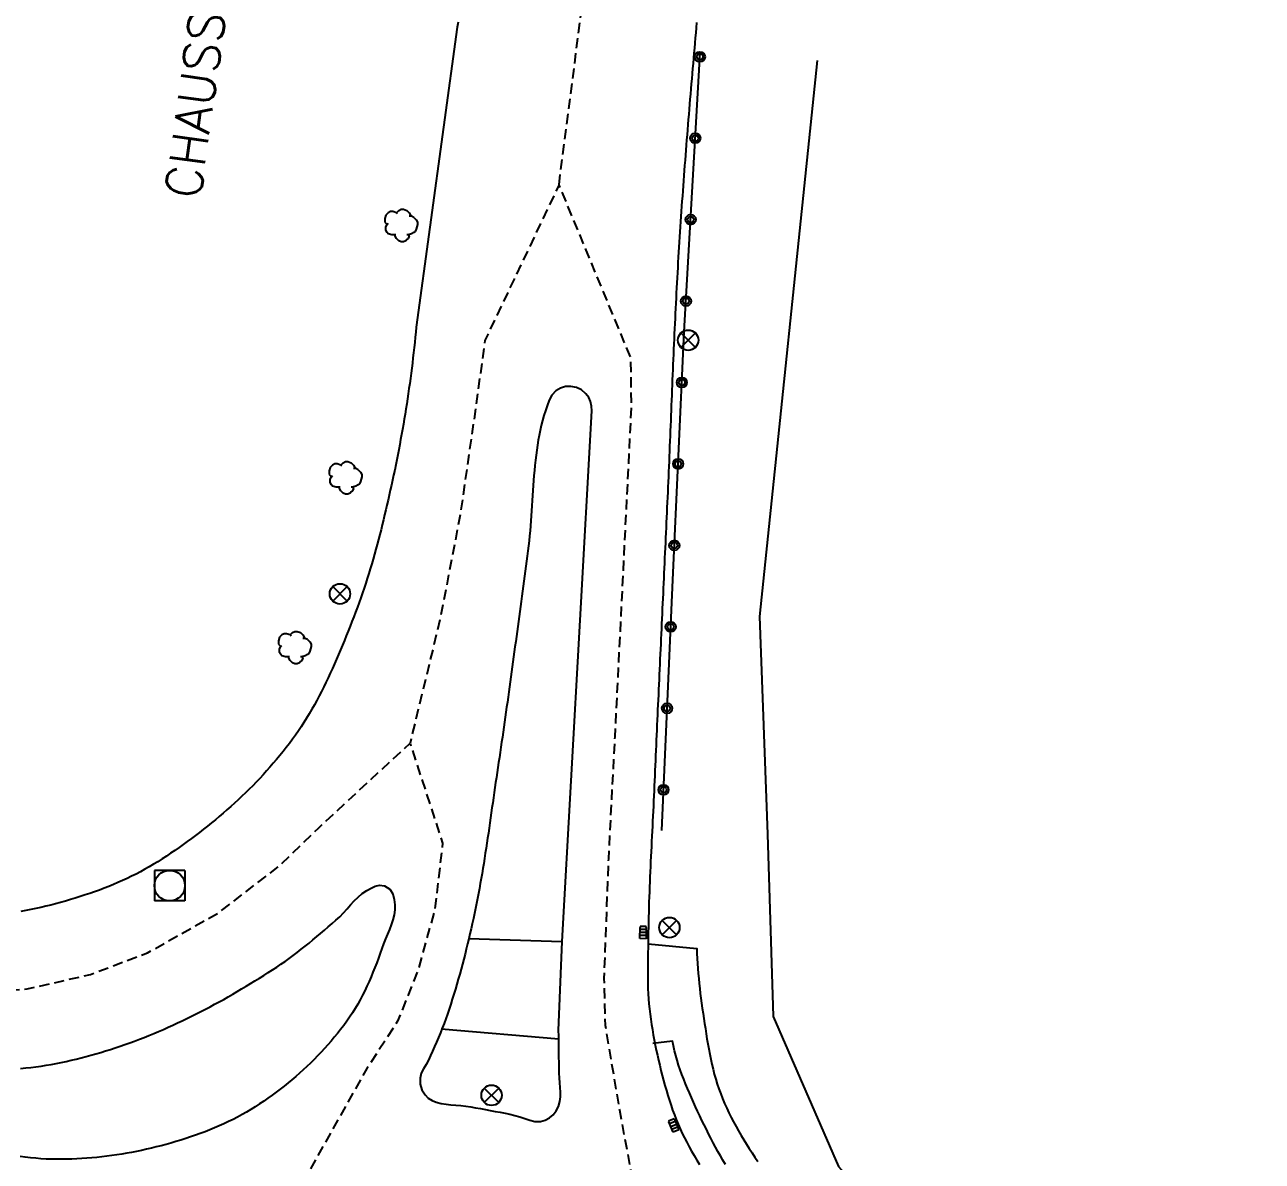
# Model space of a CAD drawing. Header units: millimetres. Extents: x 146603 to 147000, y 145000 to 146000.
# Drawn here: x 146649.7 to 146710.5, y 145603.4 to 145659.1 of the extents above; entities that cross this region are included whole.
import ezdxf
from ezdxf.enums import TextEntityAlignment as Align

# ---------------------------------------------------------------- set-up
doc = ezdxf.new("R2010")
doc.units = ezdxf.units.MM
doc.linetypes.add('DASHED', pattern=[0.75, 0.5, -0.25])
doc.layers.get('0').update_dxf_attribs({"linetype": 'CONTINUOUS'})
for name, color, linetype in [('W0001', 6, 'DASHED'), ('W0008', 7, 'CONTINUOUS'), ('W0300', 7, 'CONTINUOUS'), ('W0302', 3, 'CONTINUOUS'), ('W0322', 7, 'CONTINUOUS'), ('W0400', 7, 'CONTINUOUS'), ('W0420', 7, 'CONTINUOUS'), ('W0469', 7, 'CONTINUOUS'), ('W0989', 7, 'CONTINUOUS')]:
    doc.layers.add(name, color=color, linetype=linetype)
doc.styles.get("Standard").update_dxf_attribs({"font": 'romans.shx', "width": 0.85})

# ---------------------------------------------------------------- blocks, each defined once
blk = doc.blocks.new('T400')
for p, q in [((-0.15, 0.3), (0.15, 0.3)), ((-0.15, -0.25), (-0.15, 0.3)), ((-0.15, 0.15), (0.15, 0.15)), ((-0.15, 0), (0.15, 0)), ((0.15, 0.3), (0.15, -0.25)), ((-0.15, -0.15), (0.15, -0.15)), ((-0.15, -0.25), (-0.15, -0.3)), ((-0.15, -0.3), (0.15, -0.3)), ((0.15, -0.3), (0.15, -0.25))]:
    blk.add_line(p, q)
blk = doc.blocks.new('T300')
for p, q in [((-0.686, 0.629), (-0.8, 0.514)), ((-0.571, 0.686), (-0.686, 0.629)), ((-0.457, 0.686), (-0.571, 0.686)), ((-0.286, 0.629), (-0.457, 0.686)), ((-0.286, 0.629), (-0.171, 0.743)), ((-0.229, 0.571), (-0.286, 0.629)), ((-0.171, 0.743), (-0.057, 0.8)), ((-0.057, 0.8), (0.057, 0.8)), ((0.057, 0.8), (0.229, 0.743)), ((0.229, 0.743), (0.343, 0.629)), ((0.343, 0.629), (0.4, 0.514)), ((-0.8, 0.514), (-0.857, 0.343)), ((-0.857, 0.343), (-0.857, 0.171)), ((-0.857, 0.171), (-0.743, 0.057)), ((-0.8, -0.057), (-0.743, 0.057)), ((-0.743, 0.057), (-0.686, 0.114)), ((0.457, 0.457), (0.343, 0.457)), ((0.4, 0.514), (0.4, 0.457)), ((0.571, 0.4), (0.457, 0.457)), ((0.571, 0.4), (0.686, 0.286)), ((0.686, 0.286), (0.743, 0.171)), ((0.743, 0.057), (0.686, -0.171)), ((0.743, 0.171), (0.743, 0.057)), ((-0.8, -0.171), (-0.8, -0.057)), ((-0.8, -0.229), (-0.8, -0.171)), ((-0.743, -0.343), (-0.8, -0.229)), ((-0.686, -0.4), (-0.743, -0.343)), ((-0.514, -0.457), (-0.686, -0.4)), ((-0.4, -0.457), (-0.514, -0.457)), ((-0.4, -0.457), (-0.343, -0.457)), ((-0.343, -0.457), (-0.343, -0.4)), ((-0.343, -0.514), (-0.343, -0.457)), ((-0.286, -0.629), (-0.343, -0.514)), ((0.286, -0.457), (0.229, -0.457)), ((0.457, -0.4), (0.286, -0.457)), ((0.343, -0.514), (0.286, -0.629)), ((0.343, -0.514), (0.343, -0.457)), ((0.571, -0.343), (0.457, -0.4)), ((0.629, -0.286), (0.571, -0.343)), ((0.686, -0.171), (0.629, -0.286)), ((-0.171, -0.743), (-0.286, -0.629)), ((-0.057, -0.8), (-0.171, -0.743)), ((0.057, -0.8), (-0.057, -0.8)), ((0.171, -0.743), (0.057, -0.8)), ((0.229, -0.686), (0.171, -0.743)), ((0.286, -0.629), (0.229, -0.686))]:
    blk.add_line(p, q)
blk = doc.blocks.new('T420')
for p, q in [((0.75, 0.75), (-0.75, 0.75)), ((-0.75, 0.75), (-0.75, -0.75)), ((0.75, 0.75), (0.75, -0.75)), ((0.75, -0.75), (-0.75, -0.75))]:
    blk.add_line(p, q)
blk.add_ellipse((0, 0), major_axis=(-0.53, 0.53), ratio=1, start_param=3.926991, end_param=10.210176)
blk = doc.blocks.new('t322o')
at = {"color": 0, "linetype": 'Continuous'}
for radius in [0.25, 0.15]:
    blk.add_circle((0, 0), radius, dxfattribs=at)
blk = doc.blocks.new('T469')
at = {"color": 0, "linetype": 'Continuous', "flags": 128}
for points in [[(-0.354, 0.354), (0.354, -0.354)], [(-0.354, -0.354), (0.354, 0.354)]]:
    blk.add_lwpolyline(points, dxfattribs=at)
at = {"color": 0, "linetype": 'Continuous'}
blk.add_circle((0, 0), 0.5, dxfattribs=at)

msp = doc.modelspace()

# ---------------------------------------------------------------- linework, layer by layer
at = {"layer": 'W0001', "flags": 128}
for points in [[(146675.957, 145651.298), (146677.29, 145661.632), (146680.956, 145682.362), (146682.538, 145695.221), (146688.275, 145737.404), (146693.189, 145766.765), (146699.623, 145804.554), (146707.64, 145852.384), (146724.341, 145950.882), (146732.657, 146000)], [(146680.129, 145599.555), (146678.938, 145605.894), (146678.235, 145610.05), (146678.175, 145612.364), (146678.394, 145618.23), (146678.705, 145624.21), (146679.028, 145630.624), (146679.51, 145640.338), (146679.479, 145642.802), (146675.957, 145651.298), (146672.319, 145643.647), (146671.888, 145640.508), (146671.113, 145635.133), (146670.141, 145630.062), (146668.648, 145623.902)], [(146657.638, 145600.426), (146650.639, 145600.885), (146648.281, 145601.297), (146645.256, 145602.294), (146642.73, 145603.38), (146640.3, 145604.698), (146637.149, 145606.628), (146633.105, 145614.147), (146640.143, 145613.129), (146643.257, 145612.071), (146646.388, 145611.658), (146649.872, 145611.849), (146652.972, 145612.559), (146655.776, 145613.618), (146659.253, 145615.578), (146662.251, 145617.886), (146664.157, 145619.741), (146668.648, 145623.902), (146670.247, 145618.997), (146669.868, 145615.769), (146669.056, 145612.809), (146668.04, 145610.271), (146666.526, 145607.94), (146663.605, 145602.742)]]:
    msp.add_lwpolyline(points, dxfattribs=at)
at = {"layer": 'W0008', "flags": 128}
for points in [[(146671.016, 145659.277), (146670.964, 145659.031), (146668.954, 145644.316), (146668.93, 145644.063), (146668.904, 145643.811), (146668.878, 145643.559), (146668.851, 145643.306), (146668.822, 145643.055), (146668.793, 145642.803), (146668.763, 145642.551), (146668.731, 145642.3), (146668.699, 145642.048), (146668.666, 145641.797), (146668.631, 145641.546), (146668.596, 145641.295), (146668.56, 145641.044), (146668.522, 145640.794), (146668.484, 145640.543), (146668.445, 145640.293), (146668.404, 145640.043), (146668.363, 145639.793), (146668.321, 145639.543), (146668.278, 145639.294), (146668.233, 145639.044), (146668.188, 145638.795), (146668.142, 145638.546), (146668.095, 145638.297), (146668.046, 145638.048), (146667.997, 145637.799), (146667.947, 145637.551), (146667.896, 145637.302), (146667.844, 145637.054), (146667.79, 145636.806), (146667.736, 145636.558), (146667.682, 145636.315), (146667.628, 145636.072), (146667.573, 145635.829), (146667.517, 145635.586), (146667.46, 145635.344), (146667.403, 145635.101), (146667.345, 145634.859), (146667.285, 145634.617), (146667.225, 145634.376), (146667.164, 145634.135), (146667.101, 145633.894), (146667.038, 145633.653), (146666.973, 145633.413), (146666.906, 145633.173), (146666.839, 145632.934), (146666.769, 145632.695), (146666.698, 145632.457), (146666.626, 145632.219), (146666.552, 145631.981), (146666.476, 145631.744), (146666.398, 145631.508), (146666.318, 145631.272), (146666.237, 145631.037), (146666.153, 145630.802), (146666.067, 145630.568), (146665.979, 145630.334), (146665.889, 145630.101), (146665.797, 145629.869), (146665.705, 145629.636), (146665.613, 145629.404), (146665.52, 145629.172), (146665.426, 145628.941), (146665.332, 145628.709), (146665.236, 145628.479), (146665.139, 145628.249), (146665.041, 145628.02), (146664.941, 145627.791), (146664.84, 145627.564), (146664.737, 145627.337), (146664.632, 145627.111), (146664.525, 145626.886), (146664.416, 145626.663), (146664.305, 145626.44), (146664.191, 145626.219), (146664.074, 145625.999), (146663.955, 145625.781), (146663.832, 145625.564), (146663.707, 145625.348), (146663.578, 145625.134), (146663.446, 145624.922), (146663.311, 145624.712), (146663.172, 145624.504), (146663.029, 145624.297), (146662.882, 145624.093), (146662.731, 145623.89), (146662.578, 145623.691), (146662.422, 145623.493), (146662.264, 145623.298), (146662.104, 145623.106), (146661.943, 145622.915), (146661.779, 145622.727), (146661.613, 145622.541), (146661.445, 145622.357), (146661.275, 145622.175), (146661.104, 145621.996), (146660.93, 145621.818), (146660.755, 145621.642), (146660.578, 145621.468), (146660.399, 145621.297), (146660.218, 145621.127), (146660.036, 145620.959), (146659.851, 145620.793), (146659.666, 145620.628), (146659.478, 145620.466), (146659.289, 145620.305), (146659.099, 145620.146), (146658.906, 145619.989), (146658.713, 145619.833), (146658.518, 145619.679), (146658.321, 145619.526), (146658.123, 145619.375), (146657.924, 145619.226), (146657.723, 145619.078), (146657.521, 145618.932), (146657.317, 145618.787), (146657.112, 145618.643), (146656.906, 145618.501), (146656.699, 145618.36), (146656.492, 145618.223), (146656.283, 145618.09), (146656.072, 145617.962), (146655.86, 145617.837), (146655.645, 145617.716), (146655.429, 145617.598), (146655.211, 145617.485), (146654.991, 145617.375), (146654.77, 145617.268), (146654.547, 145617.165), (146654.322, 145617.066), (146654.096, 145616.969), (146653.868, 145616.876), (146653.638, 145616.786), (146653.408, 145616.7), (146653.175, 145616.616), (146652.942, 145616.535), (146652.707, 145616.457), (146652.467, 145616.38), (146652.228, 145616.305), (146651.988, 145616.232), (146651.747, 145616.161), (146651.506, 145616.093), (146651.265, 145616.027), (146651.023, 145615.963), (146650.781, 145615.902), (146650.538, 145615.844), (146650.295, 145615.789), (146650.051, 145615.738), (146649.806, 145615.689), (146649.561, 145615.644)], [(146682.708, 145659.246), (146682.686, 145658.996), (146682.663, 145658.746), (146682.641, 145658.496), (146682.619, 145658.246), (146682.597, 145657.996), (146682.575, 145657.746), (146682.553, 145657.496), (146682.531, 145657.246), (146682.509, 145656.996), (146682.487, 145656.746), (146682.465, 145656.496), (146682.444, 145656.246), (146682.422, 145655.995), (146682.401, 145655.745), (146682.38, 145655.495), (146682.359, 145655.245), (146682.338, 145654.995), (146682.317, 145654.745), (146682.296, 145654.495), (146682.276, 145654.244), (146682.256, 145653.994), (146682.235, 145653.744), (146682.215, 145653.494), (146682.195, 145653.243), (146682.176, 145652.993), (146682.156, 145652.743), (146682.137, 145652.493), (146682.117, 145652.242), (146682.098, 145651.992), (146682.079, 145651.742), (146682.061, 145651.491), (146682.042, 145651.241), (146682.024, 145650.991), (146682.006, 145650.74), (146681.988, 145650.49), (146681.97, 145650.239), (146681.953, 145649.989), (146681.936, 145649.738), (146681.919, 145649.488), (146681.902, 145649.237), (146681.885, 145648.987), (146681.869, 145648.736), (146681.853, 145648.486), (146681.837, 145648.236), (146681.822, 145647.985), (146681.807, 145647.735), (146681.792, 145647.485), (146681.778, 145647.235), (146681.764, 145646.984), (146681.75, 145646.734), (146681.736, 145646.484), (146681.723, 145646.234), (146681.71, 145645.983), (146681.697, 145645.733), (146681.684, 145645.483), (146681.672, 145645.232), (146681.659, 145644.982), (146681.647, 145644.732), (146681.636, 145644.481), (146681.624, 145644.231), (146681.612, 145643.98), (146681.601, 145643.73), (146681.59, 145643.48), (146681.579, 145643.229), (146681.568, 145642.979), (146681.557, 145642.728), (146681.547, 145642.478), (146681.536, 145642.228), (146681.526, 145641.977), (146681.515, 145641.727), (146681.505, 145641.476), (146681.495, 145641.226), (146681.484, 145640.975), (146681.474, 145640.725), (146681.464, 145640.474), (146681.454, 145640.224), (146681.444, 145639.973), (146681.434, 145639.723), (146681.424, 145639.473), (146681.414, 145639.222), (146681.403, 145638.972), (146681.393, 145638.721), (146681.383, 145638.471), (146681.373, 145638.22), (146681.362, 145637.97), (146681.352, 145637.719), (146681.342, 145637.469), (146681.331, 145637.219), (146681.32, 145636.968), (146681.309, 145636.718), (146681.298, 145636.467), (146681.287, 145636.217), (146681.276, 145635.967), (146681.265, 145635.716), (146681.253, 145635.468), (146681.242, 145635.22), (146681.23, 145634.971), (146681.219, 145634.723), (146681.208, 145634.475), (146681.196, 145634.226), (146681.185, 145633.978), (146681.173, 145633.73), (146681.162, 145633.482), (146681.15, 145633.233), (146681.139, 145632.985), (146681.127, 145632.737), (146681.116, 145632.489), (146681.104, 145632.24), (146681.092, 145631.992), (146681.081, 145631.744), (146681.069, 145631.495), (146681.058, 145631.247), (146681.046, 145630.999), (146681.035, 145630.751), (146681.023, 145630.502), (146681.012, 145630.254), (146681, 145630.006), (146680.989, 145629.758), (146680.977, 145629.509), (146680.966, 145629.261), (146680.954, 145629.013), (146680.943, 145628.764), (146680.931, 145628.516), (146680.92, 145628.268), (146680.909, 145628.02), (146680.897, 145627.771), (146680.886, 145627.523), (146680.874, 145627.275), (146680.863, 145627.027), (146680.852, 145626.778), (146680.84, 145626.53), (146680.829, 145626.282), (146680.818, 145626.033), (146680.807, 145625.785), (146680.795, 145625.537), (146680.784, 145625.289), (146680.773, 145625.04), (146680.762, 145624.792), (146680.751, 145624.544), (146680.74, 145624.295), (146680.729, 145624.047), (146680.718, 145623.799), (146680.707, 145623.55), (146680.696, 145623.302), (146680.685, 145623.054), (146680.674, 145622.806), (146680.663, 145622.557), (146680.653, 145622.309), (146680.642, 145622.061), (146680.631, 145621.813), (146680.62, 145621.565), (146680.608, 145621.317), (146680.597, 145621.069), (146680.585, 145620.821), (146680.572, 145620.573), (146680.56, 145620.325), (146680.548, 145620.078), (146680.535, 145619.83), (146680.523, 145619.582), (146680.51, 145619.334), (146680.498, 145619.086), (146680.486, 145618.838), (146680.473, 145618.59), (146680.461, 145618.343), (146680.45, 145618.095), (146680.438, 145617.847), (146680.427, 145617.599), (146680.416, 145617.351), (146680.406, 145617.103), (146680.396, 145616.855), (146680.387, 145616.607), (146680.378, 145616.359), (146680.37, 145616.111), (146680.362, 145615.863), (146680.355, 145615.615), (146680.348, 145615.367), (146680.343, 145615.119), (146680.338, 145614.87), (146680.334, 145614.622), (146680.331, 145614.374), (146680.328, 145614.123), (146680.323, 145613.873), (146680.319, 145613.622), (146680.314, 145613.371), (146680.31, 145613.12), (146680.308, 145612.869), (146680.307, 145612.619), (146680.308, 145612.368), (146680.313, 145612.117), (146680.32, 145611.867), (146680.332, 145611.616), (146680.348, 145611.366), (146680.37, 145611.116), (146680.397, 145610.865), (146680.429, 145610.611), (146680.463, 145610.358), (146680.5, 145610.105), (146680.54, 145609.852), (146680.583, 145609.6), (146680.628, 145609.349), (146680.676, 145609.098), (146680.727, 145608.848), (146680.78, 145608.599), (146680.836, 145608.35), (146680.894, 145608.101), (146680.955, 145607.854), (146681.018, 145607.606), (146681.084, 145607.36), (146681.153, 145607.114), (146681.224, 145606.868), (146681.297, 145606.623), (146681.373, 145606.379), (146681.451, 145606.135), (146681.53, 145605.901), (146681.615, 145605.67), (146681.704, 145605.44), (146681.798, 145605.213), (146681.897, 145604.988), (146682, 145604.765), (146682.108, 145604.544), (146682.22, 145604.324), (146682.336, 145604.107), (146682.458, 145603.887), (146682.583, 145603.67), (146682.711, 145603.454), (146682.841, 145603.24)], [(146649.542, 145607.945), (146649.795, 145607.971), (146650.048, 145608), (146650.3, 145608.033), (146650.55, 145608.068), (146650.798, 145608.107), (146651.046, 145608.148), (146651.292, 145608.193), (146651.538, 145608.242), (146651.783, 145608.293), (146652.028, 145608.347), (146652.271, 145608.404), (146652.514, 145608.464), (146652.756, 145608.527), (146652.997, 145608.592), (146653.237, 145608.661), (146653.477, 145608.731), (146653.716, 145608.805), (146653.954, 145608.88), (146654.192, 145608.958), (146654.429, 145609.039), (146654.666, 145609.122), (146654.901, 145609.206), (146655.137, 145609.293), (146655.372, 145609.382), (146655.606, 145609.473), (146655.843, 145609.568), (146656.079, 145609.665), (146656.315, 145609.763), (146656.549, 145609.864), (146656.782, 145609.967), (146657.014, 145610.071), (146657.246, 145610.178), (146657.476, 145610.286), (146657.705, 145610.396), (146657.933, 145610.508), (146658.161, 145610.622), (146658.387, 145610.737), (146658.613, 145610.854), (146658.838, 145610.973), (146659.062, 145611.093), (146659.285, 145611.215), (146659.507, 145611.338), (146659.729, 145611.463), (146659.949, 145611.589), (146660.169, 145611.717), (146660.389, 145611.846), (146660.607, 145611.977), (146660.825, 145612.108), (146661.042, 145612.242), (146661.259, 145612.376), (146661.475, 145612.511), (146661.69, 145612.648), (146661.905, 145612.786), (146662.111, 145612.922), (146662.316, 145613.061), (146662.518, 145613.202), (146662.718, 145613.346), (146662.917, 145613.493), (146663.113, 145613.642), (146663.308, 145613.793), (146663.502, 145613.945), (146663.694, 145614.1), (146663.885, 145614.256), (146664.075, 145614.413), (146664.264, 145614.571), (146664.453, 145614.731), (146664.64, 145614.891), (146664.827, 145615.052), (146665.014, 145615.214), (146665.206, 145615.393), (146665.387, 145615.585), (146665.562, 145615.782), (146665.736, 145615.98), (146665.915, 145616.173), (146666.104, 145616.356), (146666.308, 145616.523), (146666.532, 145616.669), (146666.734, 145616.788), (146666.939, 145616.892), (146667.159, 145616.944), (146667.403, 145616.907), (146667.652, 145616.75), (146667.799, 145616.519), (146667.877, 145616.241), (146667.909, 145615.977), (146667.903, 145615.723), (146667.866, 145615.476), (146667.805, 145615.235), (146667.726, 145614.999), (146667.635, 145614.765), (146667.539, 145614.533), (146667.443, 145614.3), (146667.354, 145614.066), (146667.27, 145613.831), (146667.185, 145613.597), (146667.1, 145613.364), (146667.012, 145613.131), (146666.922, 145612.899), (146666.83, 145612.668), (146666.735, 145612.439), (146666.636, 145612.212), (146666.534, 145611.986), (146666.428, 145611.762), (146666.318, 145611.54), (146666.203, 145611.32), (146666.083, 145611.103), (146665.957, 145610.888), (146665.825, 145610.677), (146665.687, 145610.468), (146665.542, 145610.262), (146665.394, 145610.062), (146665.244, 145609.864), (146665.09, 145609.67), (146664.934, 145609.478), (146664.775, 145609.289), (146664.613, 145609.103), (146664.449, 145608.919), (146664.282, 145608.739), (146664.113, 145608.561), (146663.941, 145608.386), (146663.766, 145608.214), (146663.589, 145608.044), (146663.409, 145607.877), (146663.227, 145607.713), (146663.042, 145607.551), (146662.855, 145607.392), (146662.665, 145607.235), (146662.473, 145607.081), (146662.279, 145606.93), (146662.082, 145606.781), (146661.883, 145606.634), (146661.681, 145606.49), (146661.477, 145606.349), (146661.271, 145606.209), (146661.058, 145606.071), (146660.844, 145605.937), (146660.627, 145605.809), (146660.408, 145605.684), (146660.188, 145605.565), (146659.965, 145605.449), (146659.74, 145605.338), (146659.514, 145605.231), (146659.286, 145605.128), (146659.056, 145605.029), (146658.825, 145604.933), (146658.592, 145604.841), (146658.357, 145604.753), (146658.121, 145604.668), (146657.883, 145604.586), (146657.645, 145604.507), (146657.404, 145604.432), (146657.163, 145604.359), (146656.92, 145604.289), (146656.68, 145604.223), (146656.44, 145604.159), (146656.2, 145604.098), (146655.959, 145604.039), (146655.718, 145603.983), (146655.477, 145603.93), (146655.235, 145603.88), (146654.993, 145603.832), (146654.75, 145603.788), (146654.507, 145603.746), (146654.263, 145603.707), (146654.02, 145603.671), (146653.775, 145603.639), (146653.531, 145603.609), (146653.285, 145603.583), (146653.04, 145603.56), (146652.794, 145603.54), (146652.548, 145603.523), (146652.301, 145603.51), (146652.053, 145603.5), (146651.805, 145603.494), (146651.557, 145603.491), (146651.308, 145603.491), (146651.059, 145603.496), (146650.801, 145603.505), (146650.543, 145603.519), (146650.287, 145603.539), (146650.031, 145603.565), (146649.777, 145603.594), (146649.523, 145603.628)], [(146671.531, 145614.316), (146676.101, 145614.176)], [(146680.327, 145614.053), (146682.716, 145613.837), (146682.725, 145613.591), (146682.737, 145613.346), (146682.75, 145613.1), (146682.767, 145612.855), (146682.786, 145612.61), (146682.807, 145612.365), (146682.83, 145612.12), (146682.857, 145611.876), (146682.885, 145611.631), (146682.916, 145611.388), (146682.95, 145611.144), (146682.986, 145610.9), (146683.023, 145610.65), (146683.061, 145610.4), (146683.098, 145610.15), (146683.135, 145609.9), (146683.174, 145609.65), (146683.214, 145609.4), (146683.256, 145609.151), (146683.3, 145608.902), (146683.347, 145608.654), (146683.398, 145608.407), (146683.452, 145608.16), (146683.511, 145607.914), (146683.574, 145607.67), (146683.644, 145607.427), (146683.718, 145607.184), (146683.8, 145606.944), (146683.888, 145606.704), (146683.982, 145606.468), (146684.081, 145606.234), (146684.185, 145606.003), (146684.293, 145605.774), (146684.406, 145605.548), (146684.523, 145605.324), (146684.643, 145605.102), (146684.766, 145604.882), (146684.893, 145604.664), (146685.023, 145604.448), (146685.155, 145604.233), (146685.29, 145604.019), (146685.427, 145603.807), (146685.566, 145603.596), (146685.706, 145603.386)], [(146675.951, 145609.378), (146670.173, 145609.874)], [(146684.12, 145603.236), (146683.996, 145603.448), (146683.874, 145603.661), (146683.754, 145603.876), (146683.636, 145604.091), (146683.52, 145604.307), (146683.406, 145604.524), (146683.293, 145604.742), (146683.183, 145604.962), (146683.074, 145605.181), (146682.966, 145605.402), (146682.861, 145605.624), (146682.757, 145605.847), (146682.655, 145606.07), (146682.554, 145606.294), (146682.455, 145606.519), (146682.358, 145606.745), (146682.262, 145606.972), (146682.168, 145607.2), (146682.076, 145607.428), (146681.984, 145607.657), (146681.898, 145607.885), (146681.819, 145608.115), (146681.746, 145608.347), (146681.68, 145608.581), (146681.621, 145608.816), (146681.569, 145609.054), (146681.523, 145609.293), (146680.558, 145609.175)]]:
    msp.add_lwpolyline(points, dxfattribs=at)
msp.add_lwpolyline([(146676.989, 145629.943), (146677.564, 145640.205), (146677.558, 145640.438), (146677.509, 145640.655), (146677.415, 145640.858), (146677.278, 145641.045), (146677.062, 145641.232), (146676.814, 145641.349), (146676.534, 145641.402), (146676.272, 145641.392), (146676.028, 145641.319), (146675.803, 145641.183), (146675.605, 145640.971), (146675.469, 145640.721), (146675.368, 145640.451), (146675.288, 145640.212), (146675.216, 145639.972), (146675.149, 145639.73), (146675.089, 145639.489), (146675.034, 145639.246), (146674.984, 145639.003), (146674.939, 145638.759), (146674.899, 145638.514), (146674.862, 145638.269), (146674.83, 145638.024), (146674.8, 145637.778), (146674.774, 145637.531), (146674.75, 145637.285), (146674.729, 145637.038), (146674.71, 145636.79), (146674.692, 145636.543), (146674.675, 145636.295), (146674.659, 145636.048), (146674.643, 145635.8), (146674.628, 145635.552), (146674.612, 145635.304), (146674.595, 145635.057), (146674.578, 145634.809), (146674.559, 145634.562), (146674.538, 145634.315), (146674.515, 145634.068), (146674.49, 145633.821), (146674.461, 145633.575), (146674.43, 145633.33), (146674.397, 145633.083), (146674.363, 145632.836), (146674.33, 145632.589), (146674.297, 145632.342), (146674.263, 145632.095), (146674.23, 145631.848), (146674.197, 145631.601), (146674.164, 145631.354), (146674.131, 145631.107), (146674.097, 145630.859), (146674.064, 145630.612), (146674.031, 145630.365), (146673.998, 145630.118), (146673.964, 145629.871), (146673.931, 145629.624), (146673.898, 145629.377), (146673.864, 145629.13), (146673.831, 145628.883), (146673.797, 145628.636), (146673.764, 145628.389), (146673.73, 145628.142), (146673.696, 145627.896), (146673.663, 145627.649), (146673.629, 145627.402), (146673.595, 145627.155), (146673.561, 145626.908), (146673.526, 145626.661), (146673.492, 145626.414), (146673.458, 145626.167), (146673.423, 145625.92), (146673.388, 145625.674), (146673.353, 145625.427), (146673.318, 145625.18), (146673.283, 145624.933), (146673.248, 145624.687), (146673.212, 145624.44), (146673.177, 145624.193), (146673.141, 145623.946), (146673.105, 145623.7), (146673.069, 145623.453), (146673.032, 145623.207), (146672.996, 145622.96), (146672.959, 145622.714), (146672.922, 145622.467), (146672.885, 145622.219), (146672.848, 145621.972), (146672.812, 145621.724), (146672.776, 145621.476), (146672.74, 145621.228), (146672.705, 145620.98), (146672.669, 145620.732), (146672.633, 145620.484), (146672.598, 145620.236), (146672.562, 145619.988), (146672.526, 145619.74), (146672.49, 145619.492), (146672.453, 145619.244), (146672.416, 145618.997), (146672.379, 145618.749), (146672.34, 145618.502), (146672.302, 145618.254), (146672.262, 145618.007), (146672.221, 145617.76), (146672.18, 145617.513), (146672.138, 145617.266), (146672.095, 145617.019), (146672.05, 145616.772), (146672.005, 145616.526), (146671.958, 145616.28), (146671.909, 145616.034), (146671.86, 145615.788), (146671.809, 145615.543), (146671.756, 145615.298), (146671.701, 145615.048), (146671.645, 145614.799), (146671.587, 145614.55), (146671.529, 145614.301), (146671.469, 145614.053), (146671.408, 145613.805), (146671.346, 145613.557), (146671.283, 145613.31), (146671.218, 145613.063), (146671.151, 145612.817), (146671.084, 145612.571), (146671.014, 145612.325), (146670.944, 145612.08), (146670.871, 145611.835), (146670.797, 145611.591), (146670.721, 145611.347), (146670.644, 145611.103), (146670.565, 145610.861), (146670.484, 145610.618), (146670.401, 145610.376), (146670.319, 145610.146), (146670.231, 145609.919), (146670.14, 145609.692), (146670.045, 145609.468), (146669.948, 145609.244), (146669.849, 145609.021), (146669.75, 145608.798), (146669.65, 145608.576), (146669.551, 145608.353), (146669.434, 145608.137), (146669.304, 145607.928), (146669.194, 145607.709), (146669.138, 145607.465), (146669.151, 145607.172), (146669.233, 145606.899), (146669.383, 145606.647), (146669.543, 145606.492), (146669.731, 145606.383), (146669.936, 145606.3), (146670.172, 145606.232), (146670.413, 145606.191), (146670.655, 145606.168), (146670.899, 145606.152), (146671.142, 145606.134), (146671.383, 145606.104), (146671.625, 145606.064), (146671.866, 145606.023), (146672.106, 145605.98), (146672.347, 145605.936), (146672.587, 145605.89), (146672.827, 145605.844), (146673.067, 145605.796), (146673.307, 145605.747), (146673.546, 145605.698), (146673.785, 145605.647), (146674.034, 145605.576), (146674.279, 145605.487), (146674.525, 145605.403), (146674.778, 145605.349), (146675.043, 145605.349), (146675.279, 145605.409), (146675.487, 145605.521), (146675.672, 145605.678), (146675.821, 145605.87), (146675.925, 145606.086), (146675.993, 145606.319), (146676.028, 145606.553), (146676.034, 145606.786), (146676.021, 145607.018), (146675.999, 145607.25), (146675.977, 145607.483), (146675.965, 145607.715), (146675.961, 145607.977), (146675.957, 145608.238), (146675.953, 145608.5), (146675.95, 145608.761), (146675.946, 145609.023), (146675.944, 145609.285), (146675.941, 145609.546), (146675.938, 145609.808), (146676.106, 145614.172)], close=True, dxfattribs=at)
at = {"layer": 'W0302', "flags": 128}
msp.add_lwpolyline([(146688.618, 145657.393), (146685.793, 145630.121), (146686.181, 145619.433), (146686.463, 145610.488), (146689.662, 145603.141), (146699.134, 145592.473), (146710.428, 145580.162), (146723.84, 145571.547), (146725.984, 145569.377)], dxfattribs=at)
at = {"layer": 'W0322', "flags": 128}
msp.add_lwpolyline([(146680.994, 145619.619), (146681.535, 145631.913), (146682.099, 145644.086), (146682.881, 145657.781)], dxfattribs=at)

# ---------------------------------------------------------------- block references
at = {"layer": 'W0300'}
for p in [(146668.265, 145649.291), (146665.536, 145636.915), (146663.048, 145628.588)]:
    msp.add_blockref('T300', p, dxfattribs=at)
at = {"layer": 'W0322'}
for p, rotation in [((146682.869, 145657.572), 86.73299395665802), ((146682.641, 145653.578), 86.73299395665802), ((146682.413, 145649.585), 86.73299395665802), ((146682.185, 145645.591), 86.73299395665802), ((146681.984, 145641.597), 87.34758619610528), ((146681.799, 145637.601), 87.34758619610528), ((146681.614, 145633.605), 87.34758619610528), ((146681.434, 145629.609), 87.47776296849906), ((146681.258, 145625.613), 87.47776296849906), ((146681.082, 145621.617), 87.47776296849906)]:
    msp.add_blockref('t322o', p, dxfattribs=dict(at, rotation=rotation))
at = {"layer": 'W0400'}
for p, rotation in [((146680.08, 145614.614), 179.2758298907137), ((146681.575, 145605.149), 202.479285311047)]:
    msp.add_blockref('T400', p, dxfattribs=dict(at, rotation=rotation))
at = {"layer": 'W0420'}
msp.add_blockref('T420', (146656.858, 145616.915), dxfattribs=at)
at = {"layer": 'W0469'}
for p in [(146682.291, 145643.67), (146665.212, 145631.227), (146681.372, 145614.859), (146672.647, 145606.631)]:
    msp.add_blockref('T469', p, dxfattribs=at)

# ---------------------------------------------------------------- texts
at = {"layer": 'W0989'}
msp.add_text('CHAUSSEE DE HAL (N28)', height=1.75, rotation=82.10828, dxfattribs=at).set_placement((146659.642, 145665.351), align=Align.MIDDLE)

doc.saveas('drawing.dxf')
